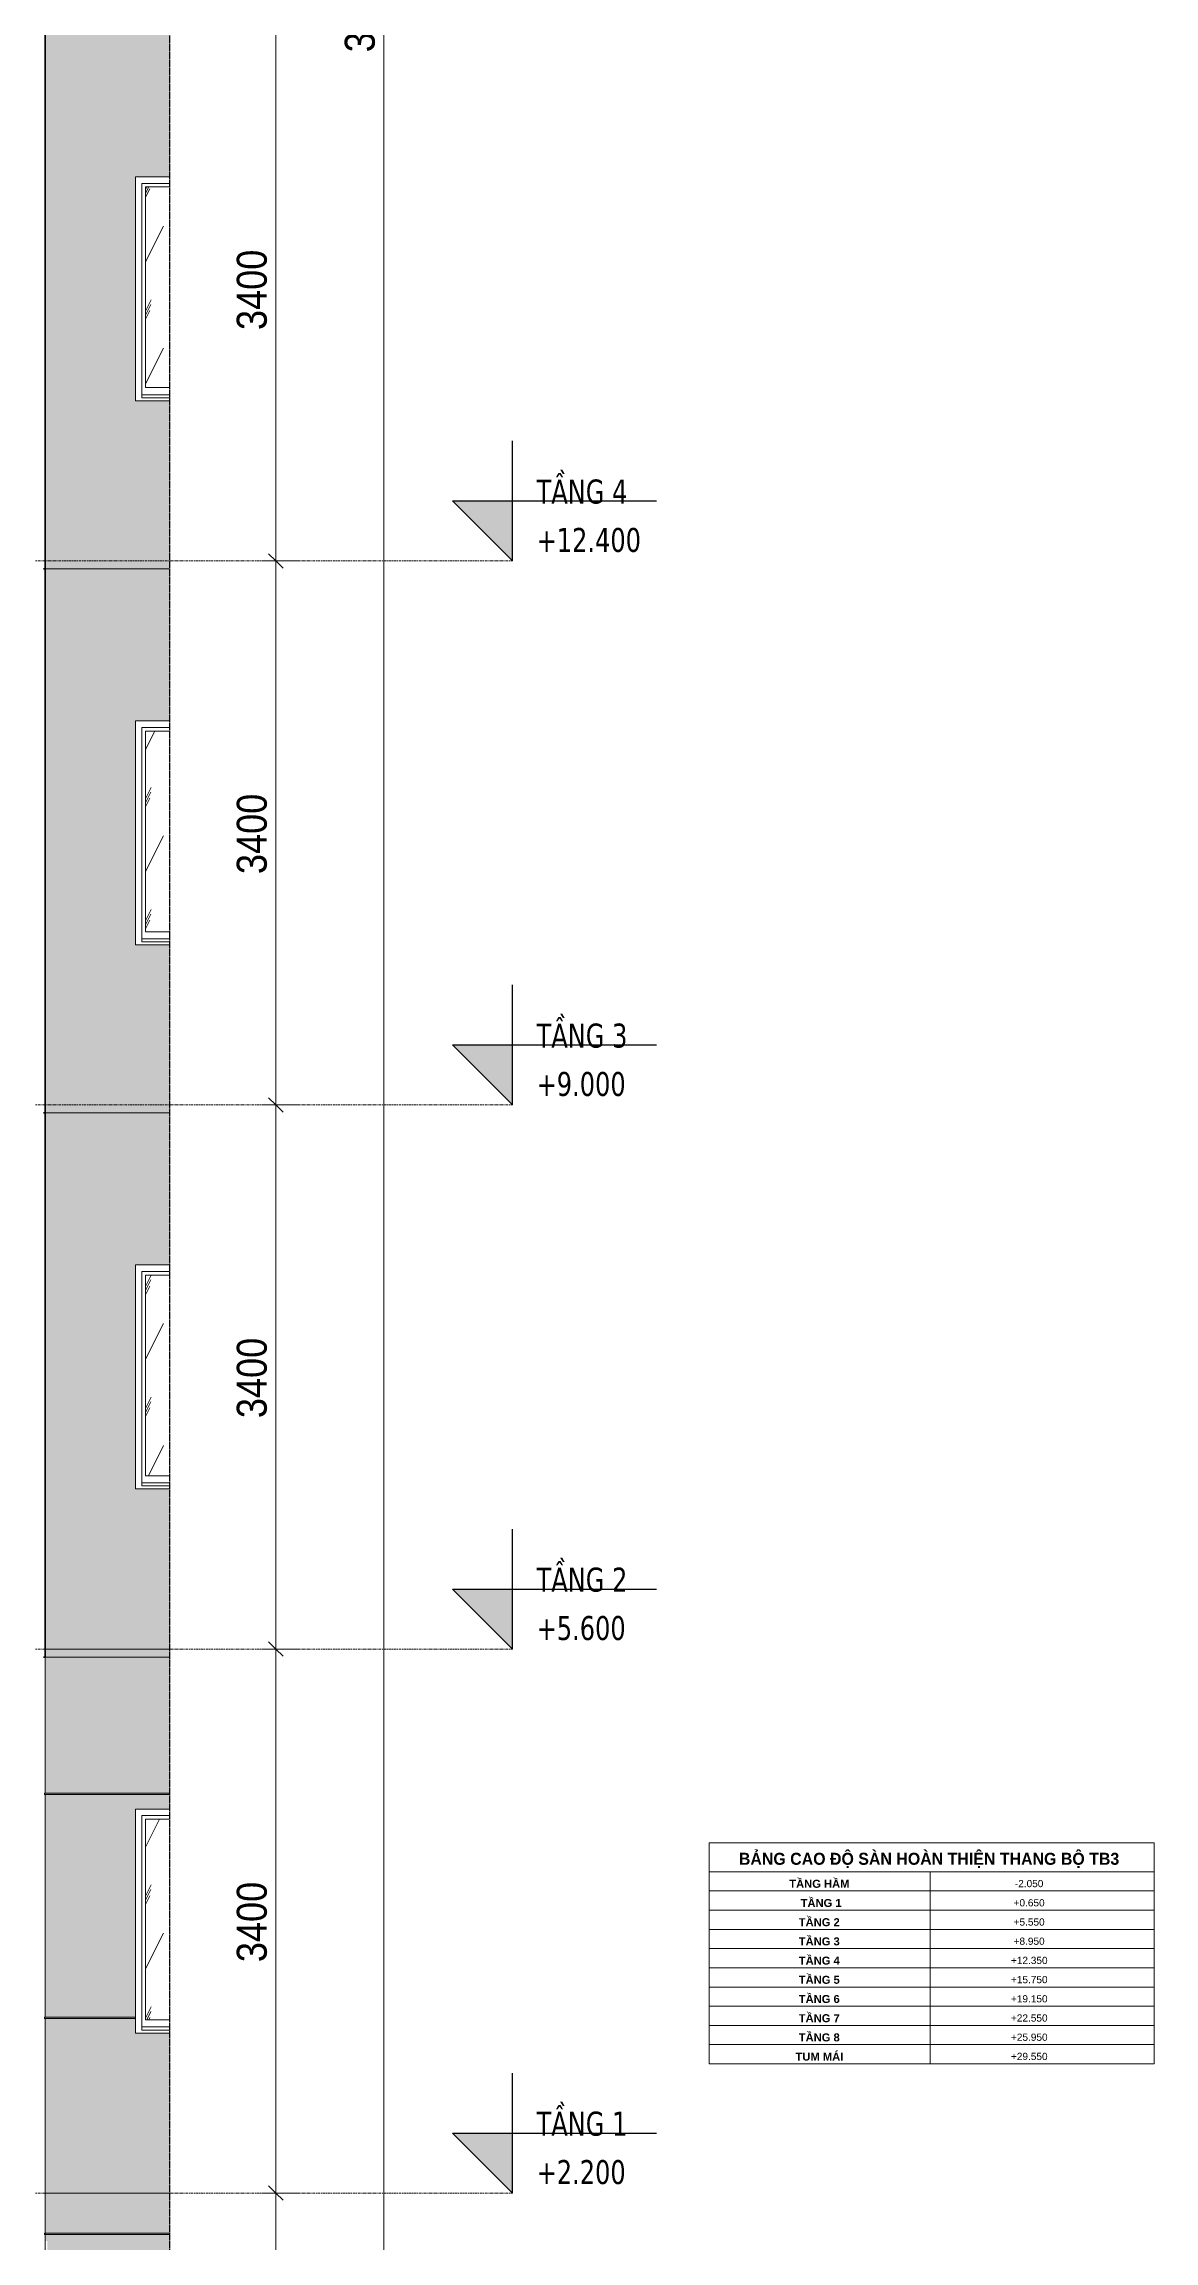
# Model space of a CAD drawing. Header units: millimetres. Extents: x 75584 to 159459, y -5075 to 34550.
# Drawn here: x 152521 to 159459, y 1900 to 15631 of the extents above; entities that cross this region are included whole.
import ezdxf

# ---------------------------------------------------------------- set-up
doc = ezdxf.new("R2010")
doc.units = ezdxf.units.MM
doc.linetypes.add('Centre', pattern=[31.75, 6.35, -4.7625, 15.875, -4.7625])
doc.linetypes.add('Hidden', pattern=[7.14375, 4.7625, -2.38125])
for name, color, linetype, lineweight in [('A-ANNO-DIMS', 211, 'Continuous', 9), ('A-ANNO-DIMS-75', 211, 'Continuous', 9), ('A-DETL-GENF', 92, 'Continuous', 18), ('A-DETL-GENF-3', 92, 'Hidden', 25), ('A-DETL-THIN', 151, 'Continuous', 18), ('A-FLOR-LEVL', 51, 'Continuous', 9), ('A-FLOR-LEVL-1', 51, 'Continuous', 25), ('A-FLOR-LEVL-2', 51, 'Centre', 9), ('A-GLAZ', 151, 'Continuous', 18), ('A-WALL', 113, 'Continuous', 18), ('A-WALL-2', 250, 'Continuous', 35), ('A-WALL-FNSH-1', 7, 'Continuous', 18), ('A-WALL-PATT-4', 111, 'Continuous', 5), ('G-ANNO-TEXT-1', 7, 'Continuous', 9), ('G-ANNO-TEXT-2', 5, 'Continuous', 9)]:
    doc.layers.add(name, color=color, linetype=linetype, lineweight=lineweight)
doc.styles.add('Arial_7', font='arial.ttf', dxfattribs={"height": 45})
doc.styles.add('Arial_B_4', font='arialbd.ttf', dxfattribs={"width": 0.95, "height": 75})
doc.styles.add('Arial_B_5', font='arialbd.ttf', dxfattribs={"height": 50})
doc.styles.add('Tahoma_B_1', font='tahomabd.ttf', dxfattribs={"width": 0.85, "height": 150})
doc.styles.add('UTM Avo_1', font='', dxfattribs={"width": 0.9, "height": 187.5})
doc.styles.get('UTM Avo_1').set_extended_font_data('UTM Avo')
doc.dimstyles.new('1_Dim_chi_tiet_2_5_2', dxfattribs={"dimscale": 304.8, "dimtxt": 187.368928, "dimasz": 0.295276, "dimexe": 0.246063, "dimexo": 0.0625, "dimgap": 0.024606, "dimtad": 1, "dimdec": 0, "dimrnd": 5, "dimzin": 0, "dimdsep": 46, "dimtxsty": 'UTM Avo_1', "dimblk1": 'OBLIQUE', "dimblk2": 'OBLIQUE', "dimsah": 1, "dimcen": 0.09, "dimdle": 0.246063, "dimazin": 0, "dimtfac": 1, "dimtdec": 4, "dimtix": 1, "dimtmove": 0, "dimatfit": 3, "dimfxl": 0.492126, "dimfxlon": 1, "dimtvp": 1, "dimtolj": 1, "dimtzin": 0, "dimarcsym": 2})
pattern_1 = [(63.435, (81520.2, 15777.17), (-0.0007, 762.0005), [266.23, -1437.652]), (63.435, (80758.2, 15777.17), (-0.0007, 762.0005), [266.23, -1437.652]), (63.435, (81884.97, 15924.4), (-0.0007, 762.0005), [266.23, -1437.652]), (63.435, (81122.97, 15924.4), (-0.0007, 762.0005), [266.23, -1437.652]), (63.435, (81829.76, 15872.4), (-0.0007, 762.0005), [266.23, -1437.652]), (63.435, (81067.76, 15872.4), (-0.0007, 762.0005), [266.23, -1437.652]), (63.435, (81773.5, 16170.03), (-0.0007, 762.0005), [129.4, -1574.483]), (63.435, (81011.5, 16170.03), (-0.0007, 762.0005), [129.4, -1574.483]), (63.435, (81736.68, 16123.98), (-0.0007, 762.0005), [266.23, -1437.652]), (63.435, (80974.68, 16123.98), (-0.0007, 762.0005), [266.23, -1437.652]), (63.435, (81743.17, 16157.04), (-0.0007, 762.0005), [266.23, -1437.652]), (63.435, (80981.17, 16157.04), (-0.0007, 762.0005), [266.23, -1437.652]), (63.435, (81435.74, 16011.97), (-0.0007, 762.0005), [266.23, -1437.652]), (63.435, (80673.74, 16011.97), (-0.0007, 762.0005), [266.23, -1437.652]), (63.435, (81442.24, 16050.94), (-0.0007, 762.0005), [266.23, -1437.652]), (63.435, (80680.24, 16050.94), (-0.0007, 762.0005), [266.23, -1437.652]), (63.435, (81444, 16079.04), (-0.0007, 762.0005), [266.23, -1437.652]), (63.435, (80682, 16079.04), (-0.0007, 762.0005), [266.23, -1437.652])]

# ---------------------------------------------------------------- blocks, each defined once
blk = doc.blocks.new('1_FAMILY RVT - W01-WxH 1400x1400xmm-V18-TKCS_THANG BỘ TB3 - MẶT CẮT')
at = {"layer": 'A-GLAZ'}
h = blk.add_hatch(dxfattribs=at)
h.set_pattern_fill('FP_19', color=256, style=0, pattern_type=2)
h.set_pattern_definition([(63.435, (81520.2, 15777.17), (-0.0007, 762), [266.23, -1437.65]), (63.435, (80758.2, 15777.17), (-0.0007, 762), [266.23, -1437.65]), (63.435, (81884.97, 15924.4), (-0.0007, 762), [266.23, -1437.65]), (63.435, (81122.97, 15924.4), (-0.0007, 762), [266.23, -1437.65]), (63.435, (81829.76, 15872.4), (-0.0007, 762), [266.23, -1437.65]), (63.435, (81067.76, 15872.4), (-0.0007, 762), [266.23, -1437.65]), (63.435, (81773.5, 16170.03), (-0.0007, 762), [129.4, -1574.48]), (63.435, (81011.5, 16170.03), (-0.0007, 762), [129.4, -1574.48]), (63.435, (81736.68, 16123.98), (-0.0007, 762), [266.23, -1437.65]), (63.435, (80974.68, 16123.98), (-0.0007, 762), [266.23, -1437.65]), (63.435, (81743.17, 16157.04), (-0.0007, 762), [266.23, -1437.65]), (63.435, (80981.17, 16157.04), (-0.0007, 762), [266.23, -1437.65]), (63.435, (81435.74, 16011.97), (-0.0007, 762), [266.23, -1437.65]), (63.435, (80673.74, 16011.97), (-0.0007, 762), [266.23, -1437.65]), (63.435, (81442.24, 16050.94), (-0.0007, 762), [266.23, -1437.65]), (63.435, (80680.24, 16050.94), (-0.0007, 762), [266.23, -1437.65]), (63.435, (81444, 16079.04), (-0.0007, 762), [266.23, -1437.65]), (63.435, (80682, 16079.04), (-0.0007, 762), [266.23, -1437.65])])
h.paths.add_polyline_path([(84366, 10083), (84515, 10083), (84515, 11337), (84366, 11337), (84366, 10605)])
for p, q in [((84515, 11400), (84303, 11400)), ((84303, 11400), (84303, 10000)), ((84343, 11359), (84515, 11359)), ((84343, 10019), (84343, 11359)), ((84366, 11337), (84366, 10083)), ((84515, 11337), (84366, 11337)), ((84515, 10038), (84343, 10038)), ((84515, 10038), (84343, 10038)), ((84366, 10083), (84515, 10083)), ((84515, 10000), (84303, 10000)), ((84515, 10019), (84343, 10019))]:
    blk.add_line(p, q, dxfattribs=at)
blk = doc.blocks.new('1_FAMILY RVT - W01-WxH 1400x1400xmm-V20-TKCS_THANG BỘ TB3 - MẶT CẮT')
at = {"layer": 'A-GLAZ'}
h = blk.add_hatch(dxfattribs=at)
h.set_pattern_fill('FP_20', color=256, style=0, pattern_type=2)
h.set_pattern_definition(pattern_1)
h.paths.add_polyline_path([(84366, 6683), (84515, 6683), (84515, 7936), (84366, 7936), (84366, 6961)])
for p, q in [((84515, 8000), (84303, 8000)), ((84303, 8000), (84303, 6600)), ((84343, 7959), (84515, 7959)), ((84343, 6619), (84343, 7959)), ((84366, 7936), (84366, 6683)), ((84515, 7936), (84366, 7936)), ((84515, 6600), (84303, 6600)), ((84515, 6638), (84343, 6638)), ((84515, 6638), (84343, 6638)), ((84515, 6619), (84343, 6619)), ((84366, 6683), (84515, 6683))]:
    blk.add_line(p, q, dxfattribs=at)
blk = doc.blocks.new('1_FAMILY RVT - W01-WxH 1400x1400xmm-V53-TKCS_THANG BỘ TB3 - MẶT CẮT')
at = {"layer": 'A-GLAZ'}
h = blk.add_hatch(dxfattribs=at)
h.set_pattern_fill('FP_20', color=256, style=0, pattern_type=2)
h.set_pattern_definition(pattern_1)
h.paths.add_polyline_path([(84366, 3283), (84515, 3283), (84515, 4536), (84366, 4536), (84366, 3316)])
for p, q in [((84515, 4600), (84303, 4600)), ((84303, 4600), (84303, 3200)), ((84343, 4559), (84515, 4559)), ((84343, 3219), (84343, 4559)), ((84366, 4536), (84366, 3283)), ((84515, 4536), (84366, 4536)), ((84515, 3200), (84303, 3200)), ((84515, 3238), (84343, 3238)), ((84515, 3238), (84343, 3238)), ((84515, 3219), (84343, 3219)), ((84366, 3283), (84515, 3283))]:
    blk.add_line(p, q, dxfattribs=at)
blk = doc.blocks.new('1_FAMILY RVT - W01-WxH 1400x1400xmm-V58-TKCS_THANG BỘ TB3 - MẶT CẮT')
at = {"layer": 'A-GLAZ'}
h = blk.add_hatch(dxfattribs=at)
h.set_pattern_fill('FP_12', color=256, style=0, pattern_type=2)
h.set_pattern_definition([(63.435, (81520.2, 15777.17), (-0.0007, 762), [266.23, -1437.65]), (63.435, (80758.2, 15777.17), (-0.0007, 762), [266.23, -1437.65]), (63.435, (81884.97, 15924.4), (-0.0007, 762), [266.23, -1437.65]), (63.435, (81122.97, 15924.4), (-0.0007, 762), [266.23, -1437.65]), (63.435, (81829.76, 15872.4), (-0.0007, 762), [266.23, -1437.65]), (63.435, (81067.76, 15872.4), (-0.0007, 762), [266.23, -1437.65]), (63.435, (81773.5, 16170.03), (-0.0007, 762), [129.4, -1574.48]), (63.435, (81011.5, 16170.03), (-0.0007, 762), [129.4, -1574.48]), (63.435, (81736.68, 16123.98), (-0.0007, 762), [266.23, -1437.65]), (63.435, (80974.68, 16123.98), (-0.0007, 762), [266.23, -1437.65]), (63.435, (81743.17, 16157.04), (-0.0007, 762), [266.23, -1437.65]), (63.435, (80981.17, 16157.04), (-0.0007, 762), [266.23, -1437.65]), (63.435, (81435.74, 16011.97), (-0.0007, 762), [266.23, -1437.65]), (63.435, (80673.74, 16011.97), (-0.0007, 762), [266.23, -1437.65]), (63.435, (81442.24, 16050.94), (-0.0007, 762), [266.23, -1437.65]), (63.435, (80680.24, 16050.94), (-0.0007, 762), [266.23, -1437.65]), (63.435, (81444, 16079.04), (-0.0007, 762), [266.23, -1437.65]), (63.435, (80682, 16079.04), (-0.0007, 762), [266.23, -1437.65])])
h.paths.add_polyline_path([(84366, 13483), (84515, 13483), (84515, 14737), (84366, 14737), (84366, 14093)])
for p, q in [((84515, 14800), (84303, 14800)), ((84303, 14800), (84303, 13400)), ((84343, 14759), (84515, 14759)), ((84343, 13419), (84343, 14759)), ((84366, 14737), (84366, 13483)), ((84515, 14737), (84366, 14737)), ((84366, 13483), (84515, 13483)), ((84515, 13400), (84303, 13400)), ((84515, 13438), (84343, 13438)), ((84515, 13438), (84343, 13438)), ((84515, 13419), (84343, 13419))]:
    blk.add_line(p, q, dxfattribs=at)
blk = doc.blocks.new('BORDER VIEW - BORDER VIEW-3524950-TKCS_THANG BỘ TB3 - MẶT CẮT')
at = {"layer": 'A-DETL-GENF-3'}
blk.add_line((84515, 33992), (84515, -2850), dxfattribs=at)
blk = doc.blocks.new('Level - CAO ĐỘ LEVEL-350587-TKCS_THANG BỘ TB3 - MẶT CẮT')
at = {"layer": 'A-FLOR-LEVL'}
blk.add_hatch(color=256, dxfattribs=at).paths.add_polyline_path([(86660, 2575), (86660, 2200), (86285, 2575)])
at = {"layer": 'A-FLOR-LEVL-1'}
for p, q in [((86660, 2200), (86660, 2950)), ((86285, 2575), (86660, 2200)), ((86285, 2575), (87560, 2575))]:
    blk.add_line(p, q, dxfattribs=at)
blk = doc.blocks.new('DIMBLOCK173-TKCS_THANG BỘ TB3 - MẶT CẮT')
at = {"layer": 'A-ANNO-DIMS-75'}
for p, q in [((154120, 15800), (153895, 15800)), ((153970, 15800), (153970, 12400)), ((153970, 15800), (154120, 15800)), ((154120, 12400), (153895, 12400)), ((153970, 12400), (154120, 12400))]:
    blk.add_line(p, q, dxfattribs=at)
at = {"layer": 'A-ANNO-DIMS-75', "lineweight": 25}
for p, q in [((153970, 15800), (153925, 15845)), ((153970, 15800), (154015, 15755)), ((153970, 12400), (153925, 12445)), ((153970, 12400), (154015, 12355))]:
    blk.add_line(p, q, dxfattribs=at)
at = {"layer": 'A-ANNO-DIMS-75', "color": 0, "insert": (153726, 13843), "char_height": 187.5, "width": 616.24, "attachment_point": 1, "rotation": 90, "line_spacing_factor": 1.110334, "style": 'UTM Avo_1'}
blk.add_mtext('3400', dxfattribs=at)
blk = doc.blocks.new('_Oblique')
at = {"color": 0, "linetype": 'ByBlock', "lineweight": -2}
blk.add_line((-0.5, -0.5), (0.5, 0.5), dxfattribs=at)
blk = doc.blocks.new('DIMBLOCK174-TKCS_THANG BỘ TB3 - MẶT CẮT')
at = {"layer": 'A-ANNO-DIMS-75'}
for p, q in [((154120, 12400), (153895, 12400)), ((153970, 12400), (153970, 9000)), ((153970, 12400), (154120, 12400)), ((154120, 9000), (153895, 9000)), ((153970, 9000), (154120, 9000))]:
    blk.add_line(p, q, dxfattribs=at)
at = {"layer": 'A-ANNO-DIMS-75', "lineweight": 25}
for p, q in [((153970, 12400), (153925, 12445)), ((153970, 12400), (154015, 12355)), ((153970, 9000), (153925, 9045)), ((153970, 9000), (154015, 8955))]:
    blk.add_line(p, q, dxfattribs=at)
at = {"layer": 'A-ANNO-DIMS-75', "color": 0, "insert": (153726, 10443), "char_height": 187.5, "width": 616.24, "attachment_point": 1, "rotation": 90, "line_spacing_factor": 1.110334, "style": 'UTM Avo_1'}
blk.add_mtext('3400', dxfattribs=at)
blk = doc.blocks.new('DIMBLOCK175-TKCS_THANG BỘ TB3 - MẶT CẮT')
at = {"layer": 'A-ANNO-DIMS-75'}
for p, q in [((154120, 9000), (153895, 9000)), ((153970, 9000), (153970, 5600)), ((153970, 9000), (154120, 9000)), ((154120, 5600), (153895, 5600)), ((153970, 5600), (154120, 5600))]:
    blk.add_line(p, q, dxfattribs=at)
at = {"layer": 'A-ANNO-DIMS-75', "lineweight": 25}
for p, q in [((153970, 9000), (153925, 9045)), ((153970, 9000), (154015, 8955)), ((153970, 5600), (153925, 5645)), ((153970, 5600), (154015, 5555))]:
    blk.add_line(p, q, dxfattribs=at)
at = {"layer": 'A-ANNO-DIMS-75', "color": 0, "insert": (153726, 7043), "char_height": 187.5, "width": 616.24, "attachment_point": 1, "rotation": 90, "line_spacing_factor": 1.110334, "style": 'UTM Avo_1'}
blk.add_mtext('3400', dxfattribs=at)
blk = doc.blocks.new('DIMBLOCK176-TKCS_THANG BỘ TB3 - MẶT CẮT')
at = {"layer": 'A-ANNO-DIMS-75', "lineweight": 25}
for p, q in [((153970, 5600), (153925, 5645)), ((153970, 5600), (154015, 5555)), ((153970, 2200), (153925, 2245)), ((153970, 2200), (154015, 2155))]:
    blk.add_line(p, q, dxfattribs=at)
at = {"layer": 'A-ANNO-DIMS-75'}
for p, q in [((154120, 5600), (153895, 5600)), ((153970, 5600), (153970, 2200)), ((153970, 5600), (154120, 5600)), ((154120, 2200), (153895, 2200)), ((153970, 2200), (154120, 2200))]:
    blk.add_line(p, q, dxfattribs=at)
at = {"layer": 'A-ANNO-DIMS-75', "color": 0, "insert": (153726, 3643), "char_height": 187.5, "width": 616.24, "attachment_point": 1, "rotation": 90, "line_spacing_factor": 1.110334, "style": 'UTM Avo_1'}
blk.add_mtext('3400', dxfattribs=at)
blk = doc.blocks.new('DIMBLOCK177-TKCS_THANG BỘ TB3 - MẶT CẮT')
at = {"layer": 'A-ANNO-DIMS-75'}
for p, q in [((154120, 2200), (153895, 2200)), ((153970, 2200), (153970, -2075)), ((153970, 2200), (154120, 2200)), ((154120, -2000), (153895, -2000)), ((153970, -2000), (154120, -2000))]:
    blk.add_line(p, q, dxfattribs=at)
at = {"layer": 'A-ANNO-DIMS-75', "lineweight": 25}
for p, q in [((153970, 2200), (153925, 2245)), ((153970, 2200), (154015, 2155)), ((153970, -2000), (153925, -1955)), ((153970, -2000), (154015, -2045))]:
    blk.add_line(p, q, dxfattribs=at)
at = {"layer": 'A-ANNO-DIMS-75', "color": 0, "insert": (153726, -157), "char_height": 187.5, "width": 616.24, "attachment_point": 1, "rotation": 90, "line_spacing_factor": 1.110334, "style": 'UTM Avo_1'}
blk.add_mtext('4200', dxfattribs=at)
blk = doc.blocks.new('DIMBLOCK178-TKCS_THANG BỘ TB3 - MẶT CẮT')
at = {"layer": 'A-ANNO-DIMS-75'}
for p, q in [((154795, 33800), (154570, 33800)), ((154645, 33875), (154645, -2075)), ((154645, 33800), (154795, 33800)), ((154795, -2000), (154570, -2000)), ((154645, -2000), (154795, -2000))]:
    blk.add_line(p, q, dxfattribs=at)
at = {"layer": 'A-ANNO-DIMS-75', "lineweight": 25}
for p, q in [((154645, 33800), (154600, 33845)), ((154645, 33800), (154690, 33755)), ((154645, -2000), (154600, -1955)), ((154645, -2000), (154690, -2045))]:
    blk.add_line(p, q, dxfattribs=at)
at = {"layer": 'A-ANNO-DIMS-75', "color": 0, "insert": (154401, 15579), "char_height": 187.5, "width": 770.29, "attachment_point": 1, "rotation": 90, "line_spacing_factor": 1.110334, "style": 'UTM Avo_1'}
blk.add_mtext('35800', dxfattribs=at)

msp = doc.modelspace()

# ---------------------------------------------------------------- hatches: boundary and pattern name
at = {"layer": 'A-WALL-PATT-4'}
for points in [[(152527.7, 12350), (153305.5, 12350), (153305.5, 13400), (153092.7, 13400), (153092.7, 14800), (153305.5, 14800), (153305.5, 15750), (152527.7, 15750), (152527.7, 12368.3)], [(152527.7, 8950), (153305.5, 8950), (153305.5, 10000), (153092.7, 10000), (153092.7, 11400), (153305.5, 11400), (153305.5, 12350), (152527.7, 12350), (152527.7, 8968.3)], [(152527.7, 5550), (153305.5, 5550), (153305.5, 6600), (153092.7, 6600), (153092.7, 8000), (153305.5, 8000), (153305.5, 8950), (152527.7, 8950), (152527.7, 5600)], [(152657.4, 4690), (153305.5, 4690), (153305.5, 4700), (152523.7, 4700), (152523.7, 4690), (152527.9, 4690)], [(152657.4, 3290), (153092.7, 3290), (153092.7, 3300), (152523.7, 3300), (152523.7, 3290), (152527.7, 3290)], [(153305.5, 1940), (153305.5, 1950), (152527.7, 1950), (152527.7, 1940)]]:
    msp.add_hatch(color=256, dxfattribs=at).paths.add_polyline_path(points)
h = msp.add_hatch(color=256, dxfattribs=at)
h.paths.add_polyline_path([(152527.7, 2200), (153305.5, 2200), (153305.5, 3200), (153092.7, 3200), (153092.7, 3290), (152527.7, 3290)])
h.paths.add_polyline_path([(152527.7, 3300), (153092.7, 3300), (153092.7, 4600), (153305.5, 4600), (153305.5, 4690), (152527.7, 4690), (152527.7, 3315.8)])
h.paths.add_polyline_path([(153305.5, 4700), (153305.5, 5600), (152527.7, 5600), (152527.7, 4700), (152657.4, 4700)])
h = msp.add_hatch(color=256, dxfattribs=at)
h.paths.add_polyline_path([(152542.7, 1000), (153305.5, 1000), (153305.5, 1940), (152527.7, 1940), (152527.7, 1900), (152542.7, 1900)])
h.paths.add_polyline_path([(152527.7, 1950), (153305.5, 1950), (153305.5, 2200), (152527.7, 2200), (152527.7, 2100.8)])

# ---------------------------------------------------------------- linework, layer by layer
at = {"layer": 'A-DETL-THIN'}
for p, q in [((156679.4, 4387.7), (159459.4, 4387.7)), ((156679.4, 3007.7), (156679.4, 4387.7)), ((159459.4, 3007.7), (159459.4, 4387.7)), ((156679.4, 4207.7), (159459.4, 4207.7)), ((158059.4, 3007.7), (158059.4, 4207.7)), ((156679.4, 4087.7), (159459.4, 4087.7)), ((156679.4, 4087.7), (159459.4, 4087.7)), ((156679.4, 3967.7), (159459.4, 3967.7)), ((156679.4, 3847.7), (159459.4, 3847.7)), ((156679.4, 3727.7), (159459.4, 3727.7)), ((156679.4, 3607.7), (159459.4, 3607.7)), ((156679.4, 3487.7), (159459.4, 3487.7)), ((156679.4, 3367.7), (159459.4, 3367.7)), ((156679.4, 3247.7), (159459.4, 3247.7)), ((156679.4, 3127.7), (159459.4, 3127.7)), ((156679.4, 3007.7), (159459.4, 3007.7))]:
    msp.add_line(p, q, dxfattribs=at)
at = {"layer": 'A-FLOR-LEVL-2'}
for p, q in [((144186.2, 12400), (155449.8, 12400)), ((144186.2, 9000), (155449.8, 9000)), ((144186.2, 5600), (155449.8, 5600)), ((144186.2, 2200), (155449.8, 2200))]:
    msp.add_line(p, q, dxfattribs=at)
at = {"layer": 'A-WALL'}
for p, q in [((153305.5, 12350), (152527.7, 12350)), ((152527.7, 12350), (153305.5, 12350)), ((153305.5, 8950), (152527.7, 8950)), ((153305.5, 5600), (152527.7, 5600)), ((152527.7, 5550), (153305.5, 5550)), ((152527.7, 4700), (153305.5, 4700)), ((153305.5, 4690), (152527.7, 4690)), ((152527.7, 3300), (153092.7, 3300)), ((153092.7, 3290), (152527.7, 3290)), ((153305.5, 2200), (152527.7, 2200)), ((152527.7, 1950), (153305.5, 1950)), ((152527.7, 1950), (152527.7, 1940)), ((153305.5, 1940), (152527.7, 1940))]:
    msp.add_line(p, q, dxfattribs=at)
at = {"layer": 'A-WALL-2'}
for p, q in [((152527.7, 5550), (152527.7, 29350)), ((152527.7, 12350), (152517.7, 12350)), ((152517.7, 12350), (152527.7, 12350)), ((152527.7, 8950), (152517.7, 8950)), ((152517.7, 5550), (152527.7, 5550))]:
    msp.add_line(p, q, dxfattribs=at)
at = {"layer": 'A-WALL-FNSH-1'}
for p, q in [((152527.7, 5600), (152517.7, 5600)), ((152527.7, 4700), (152527.7, 5600)), ((152523.7, 4690), (152523.7, 4700)), ((152523.7, 4700), (152527.7, 4700)), ((152527.7, 4690), (152523.7, 4690)), ((152527.7, 3300), (152527.7, 4690)), ((152523.7, 3290), (152523.7, 3300)), ((152523.7, 3300), (152527.7, 3300)), ((152527.7, 3290), (152523.7, 3290)), ((152527.7, 1950), (152527.7, 3290)), ((152527.7, 2200), (152517.7, 2200)), ((152523.7, 1940), (152523.7, 1950)), ((152523.7, 1950), (152527.7, 1950)), ((152527.7, 1940), (152523.7, 1940)), ((152527.7, 850), (152527.7, 1940))]:
    msp.add_line(p, q, dxfattribs=at)

# ---------------------------------------------------------------- block references
at = {"layer": 'A-DETL-GENF'}
msp.add_blockref('BORDER VIEW - BORDER VIEW-3524950-TKCS_THANG BỘ TB3 - MẶT CẮT', (68790.2, 0), dxfattribs=at)
at = {"layer": 'A-FLOR-LEVL-1'}
for p in [(68790.2, 10200), (68790.2, 6800), (68790.2, 3400), (68790.2, 0)]:
    msp.add_blockref('Level - CAO ĐỘ LEVEL-350587-TKCS_THANG BỘ TB3 - MẶT CẮT', p, dxfattribs=at)
at = {"layer": 'A-GLAZ'}
for name in ['1_FAMILY RVT - W01-WxH 1400x1400xmm-V58-TKCS_THANG BỘ TB3 - MẶT CẮT', '1_FAMILY RVT - W01-WxH 1400x1400xmm-V18-TKCS_THANG BỘ TB3 - MẶT CẮT', '1_FAMILY RVT - W01-WxH 1400x1400xmm-V20-TKCS_THANG BỘ TB3 - MẶT CẮT', '1_FAMILY RVT - W01-WxH 1400x1400xmm-V53-TKCS_THANG BỘ TB3 - MẶT CẮT']:
    msp.add_blockref(name, (68790.2, 0), dxfattribs=at)

# ---------------------------------------------------------------- texts
at = {"layer": 'A-FLOR-LEVL', "char_height": 150, "line_spacing_factor": 0.996129, "style": 'Tahoma_B_1'}
for s, insert, width, attachment_point in [('\\pt765,1530,2295,3060,3825,4590,5355,6120,6885,7650,8415,9180,9945,10710,11475,12240,13005,13770,14535,15300,16065,16830,17595,18360,19125,19890,20655,21420,22185,22950,23715,24480;TẦNG 4', (155600.2, 12755.8), 678.937, 7), ('\\pt318.75,637.5,956.25,1275,1593.75,1912.5,2231.25,2550,2868.75,3187.5,3506.25,3825,4143.75,4462.5,4781.25,5100,5418.75,5737.5,6056.25,6375,6693.75,7012.5,7331.25,7650,7968.75,8287.5,8606.25,8925,9243.75,9562.5,9881.25,10200;+12.400', (155600.2, 12606.3), 775.837, 1), ('\\pt765,1530,2295,3060,3825,4590,5355,6120,6885,7650,8415,9180,9945,10710,11475,12240,13005,13770,14535,15300,16065,16830,17595,18360,19125,19890,20655,21420,22185,22950,23715,24480;TẦNG 3', (155600.2, 9355.8), 678.937, 7), ('\\pt318.75,637.5,956.25,1275,1593.75,1912.5,2231.25,2550,2868.75,3187.5,3506.25,3825,4143.75,4462.5,4781.25,5100,5418.75,5737.5,6056.25,6375,6693.75,7012.5,7331.25,7650,7968.75,8287.5,8606.25,8925,9243.75,9562.5,9881.25,10200;+9.000', (155600.2, 9206.3), 662.362, 1), ('\\pt765,1530,2295,3060,3825,4590,5355,6120,6885,7650,8415,9180,9945,10710,11475,12240,13005,13770,14535,15300,16065,16830,17595,18360,19125,19890,20655,21420,22185,22950,23715,24480;TẦNG 2', (155600.2, 5955.8), 678.937, 7), ('\\pt318.75,637.5,956.25,1275,1593.75,1912.5,2231.25,2550,2868.75,3187.5,3506.25,3825,4143.75,4462.5,4781.25,5100,5418.75,5737.5,6056.25,6375,6693.75,7012.5,7331.25,7650,7968.75,8287.5,8606.25,8925,9243.75,9562.5,9881.25,10200;+5.600', (155600.2, 5806.3), 662.362, 1), ('\\pt765,1530,2295,3060,3825,4590,5355,6120,6885,7650,8415,9180,9945,10710,11475,12240,13005,13770,14535,15300,16065,16830,17595,18360,19125,19890,20655,21420,22185,22950,23715,24480;TẦNG 1', (155600.2, 2555.8), 678.937, 7), ('\\pt318.75,637.5,956.25,1275,1593.75,1912.5,2231.25,2550,2868.75,3187.5,3506.25,3825,4143.75,4462.5,4781.25,5100,5418.75,5737.5,6056.25,6375,6693.75,7012.5,7331.25,7650,7968.75,8287.5,8606.25,8925,9243.75,9562.5,9881.25,10200;+2.200', (155600.2, 2406.3), 662.362, 1)]:
    msp.add_mtext(s, dxfattribs=dict(at, insert=insert, width=width, attachment_point=attachment_point))
at = {"layer": 'G-ANNO-TEXT-1', "attachment_point": 5, "line_spacing_factor": 0.936439}
for s, insert, char_height, width, style in [('\\pt237.50025,474.99975,712.5,950.00025,1187.49975,1425,1662.50025,1899.99975,2137.5,2375.00025,2612.49975,2850,3087.50025,3324.99975,3562.5,3800.00025,4037.49975,4275,4512.50025,4749.99975,4987.5,5225.00025,5462.49975,5700,5937.50025,6174.99975,6412.5,6650.00025,6887.49975,7125,7362.50025,7599.99975;BẢNG CAO ĐỘ SÀN HOÀN THIỆN THANG BỘ TB3', (158053.1, 4279.2), 75, 2788.488, 'Arial_B_4'), ('\\pt317.5,635,952.5,1270,1587.5,1905,2222.5,2540,2857.5,3175,3492.5,3810,4127.5,4445,4762.5,5080,5397.5,5715,6032.5,6350,6667.5,6985,7302.5,7620,7937.5,8255,8572.5,8890,9207.5,9525,9842.5,10160;TẦNG HẦM', (157367.4, 4132.4), 50, 555.75, 'Arial_B_5'), ('\\pt317.5,635,952.5,1270,1587.5,1905,2222.5,2540,2857.5,3175,3492.5,3810,4127.5,4445,4762.5,5080,5397.5,5715,6032.5,6350,6667.5,6985,7302.5,7620,7937.5,8255,8572.5,8890,9207.5,9525,9842.5,10160;TẦNG 1 ', (157378.4, 4012.4), 50, 555.75, 'Arial_B_5'), ('\\pt317.5,635,952.5,1270,1587.5,1905,2222.5,2540,2857.5,3175,3492.5,3810,4127.5,4445,4762.5,5080,5397.5,5715,6032.5,6350,6667.5,6985,7302.5,7620,7937.5,8255,8572.5,8890,9207.5,9525,9842.5,10160;TẦNG 2', (157366.8, 3892.4), 50, 398.5, 'Arial_B_5'), ('\\pt317.5,635,952.5,1270,1587.5,1905,2222.5,2540,2857.5,3175,3492.5,3810,4127.5,4445,4762.5,5080,5397.5,5715,6032.5,6350,6667.5,6985,7302.5,7620,7937.5,8255,8572.5,8890,9207.5,9525,9842.5,10160;TẦNG 3', (157366.8, 3772.4), 50, 398.5, 'Arial_B_5'), ('\\pt317.5,635,952.5,1270,1587.5,1905,2222.5,2540,2857.5,3175,3492.5,3810,4127.5,4445,4762.5,5080,5397.5,5715,6032.5,6350,6667.5,6985,7302.5,7620,7937.5,8255,8572.5,8890,9207.5,9525,9842.5,10160;TẦNG 4', (157366.8, 3652.4), 50, 398.5, 'Arial_B_5'), ('\\pt317.5,635,952.5,1270,1587.5,1905,2222.5,2540,2857.5,3175,3492.5,3810,4127.5,4445,4762.5,5080,5397.5,5715,6032.5,6350,6667.5,6985,7302.5,7620,7937.5,8255,8572.5,8890,9207.5,9525,9842.5,10160;TẦNG 5', (157366.8, 3532.4), 50, 398.5, 'Arial_B_5'), ('\\pt317.5,635,952.5,1270,1587.5,1905,2222.5,2540,2857.5,3175,3492.5,3810,4127.5,4445,4762.5,5080,5397.5,5715,6032.5,6350,6667.5,6985,7302.5,7620,7937.5,8255,8572.5,8890,9207.5,9525,9842.5,10160;TẦNG 6', (157366.8, 3412.4), 50, 398.5, 'Arial_B_5'), ('\\pt317.5,635,952.5,1270,1587.5,1905,2222.5,2540,2857.5,3175,3492.5,3810,4127.5,4445,4762.5,5080,5397.5,5715,6032.5,6350,6667.5,6985,7302.5,7620,7937.5,8255,8572.5,8890,9207.5,9525,9842.5,10160;TẦNG 7', (157366.8, 3292.4), 50, 398.5, 'Arial_B_5'), ('\\pt317.5,635,952.5,1270,1587.5,1905,2222.5,2540,2857.5,3175,3492.5,3810,4127.5,4445,4762.5,5080,5397.5,5715,6032.5,6350,6667.5,6985,7302.5,7620,7937.5,8255,8572.5,8890,9207.5,9525,9842.5,10160;TẦNG 8', (157366.8, 3172.4), 50, 398.5, 'Arial_B_5'), ('\\pt317.5,635,952.5,1270,1587.5,1905,2222.5,2540,2857.5,3175,3492.5,3810,4127.5,4445,4762.5,5080,5397.5,5715,6032.5,6350,6667.5,6985,7302.5,7620,7937.5,8255,8572.5,8890,9207.5,9525,9842.5,10160;TUM MÁI', (157367.8, 3052.4), 50, 398.5, 'Arial_B_5')]:
    msp.add_mtext(s, dxfattribs=dict(at, insert=insert, char_height=char_height, width=width, style=style))
at = {"layer": 'G-ANNO-TEXT-2', "char_height": 45, "width": 597, "attachment_point": 5, "line_spacing_factor": 0.936439, "style": 'Arial_7'}
for s, insert in [('\\pt317.5002,634.99995,952.50015,1269.9999,1587.5001,1904.99985,2222.50005,2539.9998,2857.5,3175.0002,3492.49995,3810.00015,4127.4999,4445.0001,4762.49985,5080.00005,5397.4998,5715,6032.5002,6349.99995,6667.50015,6984.9999,7302.5001,7619.99985,7937.50005,8254.9998,8572.5,8890.0002,9207.49995,9525.00015,9842.4999,10160.0001;-2.050', (158678.5, 4133.7)), ('\\pt317.5002,634.99995,952.50015,1269.9999,1587.5001,1904.99985,2222.50005,2539.9998,2857.5,3175.0002,3492.49995,3810.00015,4127.4999,4445.0001,4762.49985,5080.00005,5397.4998,5715,6032.5002,6349.99995,6667.50015,6984.9999,7302.5001,7619.99985,7937.50005,8254.9998,8572.5,8890.0002,9207.49995,9525.00015,9842.4999,10160.0001;+0.650', (158678.5, 4013.7)), ('\\pt317.5002,634.99995,952.50015,1269.9999,1587.5001,1904.99985,2222.50005,2539.9998,2857.5,3175.0002,3492.49995,3810.00015,4127.4999,4445.0001,4762.49985,5080.00005,5397.4998,5715,6032.5002,6349.99995,6667.50015,6984.9999,7302.5001,7619.99985,7937.50005,8254.9998,8572.5,8890.0002,9207.49995,9525.00015,9842.4999,10160.0001;+5.550', (158678.5, 3893.7)), ('\\pt317.5002,634.99995,952.50015,1269.9999,1587.5001,1904.99985,2222.50005,2539.9998,2857.5,3175.0002,3492.49995,3810.00015,4127.4999,4445.0001,4762.49985,5080.00005,5397.4998,5715,6032.5002,6349.99995,6667.50015,6984.9999,7302.5001,7619.99985,7937.50005,8254.9998,8572.5,8890.0002,9207.49995,9525.00015,9842.4999,10160.0001;+8.950', (158678.5, 3773.7)), ('\\pt317.5002,634.99995,952.50015,1269.9999,1587.5001,1904.99985,2222.50005,2539.9998,2857.5,3175.0002,3492.49995,3810.00015,4127.4999,4445.0001,4762.49985,5080.00005,5397.4998,5715,6032.5002,6349.99995,6667.50015,6984.9999,7302.5001,7619.99985,7937.50005,8254.9998,8572.5,8890.0002,9207.49995,9525.00015,9842.4999,10160.0001;+12.350', (158679.4, 3653.7)), ('\\pt317.5002,634.99995,952.50015,1269.9999,1587.5001,1904.99985,2222.50005,2539.9998,2857.5,3175.0002,3492.49995,3810.00015,4127.4999,4445.0001,4762.49985,5080.00005,5397.4998,5715,6032.5002,6349.99995,6667.50015,6984.9999,7302.5001,7619.99985,7937.50005,8254.9998,8572.5,8890.0002,9207.49995,9525.00015,9842.4999,10160.0001;+15.750', (158679.4, 3533.7)), ('\\pt317.5002,634.99995,952.50015,1269.9999,1587.5001,1904.99985,2222.50005,2539.9998,2857.5,3175.0002,3492.49995,3810.00015,4127.4999,4445.0001,4762.49985,5080.00005,5397.4998,5715,6032.5002,6349.99995,6667.50015,6984.9999,7302.5001,7619.99985,7937.50005,8254.9998,8572.5,8890.0002,9207.49995,9525.00015,9842.4999,10160.0001;+19.150', (158679.4, 3413.7)), ('\\pt317.5002,634.99995,952.50015,1269.9999,1587.5001,1904.99985,2222.50005,2539.9998,2857.5,3175.0002,3492.49995,3810.00015,4127.4999,4445.0001,4762.49985,5080.00005,5397.4998,5715,6032.5002,6349.99995,6667.50015,6984.9999,7302.5001,7619.99985,7937.50005,8254.9998,8572.5,8890.0002,9207.49995,9525.00015,9842.4999,10160.0001;+22.550', (158679.4, 3293.7)), ('\\pt317.5002,634.99995,952.50015,1269.9999,1587.5001,1904.99985,2222.50005,2539.9998,2857.5,3175.0002,3492.49995,3810.00015,4127.4999,4445.0001,4762.49985,5080.00005,5397.4998,5715,6032.5002,6349.99995,6667.50015,6984.9999,7302.5001,7619.99985,7937.50005,8254.9998,8572.5,8890.0002,9207.49995,9525.00015,9842.4999,10160.0001;+25.950', (158679.4, 3173.7)), ('\\pt317.5002,634.99995,952.50015,1269.9999,1587.5001,1904.99985,2222.50005,2539.9998,2857.5,3175.0002,3492.49995,3810.00015,4127.4999,4445.0001,4762.49985,5080.00005,5397.4998,5715,6032.5002,6349.99995,6667.50015,6984.9999,7302.5001,7619.99985,7937.50005,8254.9998,8572.5,8890.0002,9207.49995,9525.00015,9842.4999,10160.0001;+29.550', (158679.4, 3053.7))]:
    msp.add_mtext(s, dxfattribs=dict(at, insert=insert))

# ---------------------------------------------------------------- dimensions: what is measured, and where the dimension line sits
at = {"layer": 'A-ANNO-DIMS'}
for base, p1, p2, override, picture, middle in [((154644.6, -2000), (154794.6, 33800), (154794.6, -2000), {"dimpost": '<>', "dimfxl": 35800}, 'DIMBLOCK178-TKCS_THANG BỘ TB3 - MẶT CẮT', (154540.1, 15900)), ((153969.6, 12400), (154119.6, 15800), (154119.6, 12400), {"dimpost": '<>', "dimfxl": 3400}, 'DIMBLOCK173-TKCS_THANG BỘ TB3 - MẶT CẮT', (153865.1, 14100)), ((153969.6, 9000), (154119.6, 12400), (154119.6, 9000), {"dimpost": '<>', "dimfxl": 3400}, 'DIMBLOCK174-TKCS_THANG BỘ TB3 - MẶT CẮT', (153865.1, 10700)), ((153969.6, 5600), (154119.6, 9000), (154119.6, 5600), {"dimpost": '<>', "dimfxl": 3400}, 'DIMBLOCK175-TKCS_THANG BỘ TB3 - MẶT CẮT', (153865.1, 7300)), ((153969.6, 2200), (154119.6, 5600), (154119.6, 2200), {"dimpost": '<>', "dimfxl": 3400}, 'DIMBLOCK176-TKCS_THANG BỘ TB3 - MẶT CẮT', (153865.1, 3900)), ((153969.6, -2000), (154119.6, 2200), (154119.6, -2000), {"dimpost": '<>', "dimfxl": 4200}, 'DIMBLOCK177-TKCS_THANG BỘ TB3 - MẶT CẮT', (153865.1, 100))]:
    dim = msp.add_linear_dim(base=base, p1=p1, p2=p2, angle=90, dimstyle='1_Dim_chi_tiet_2_5_2', override=override, dxfattribs=at)
    dim.commit()
    dim.dimension.update_dxf_attribs({"geometry": picture, "text_midpoint": middle})

doc.saveas('drawing.dxf')
